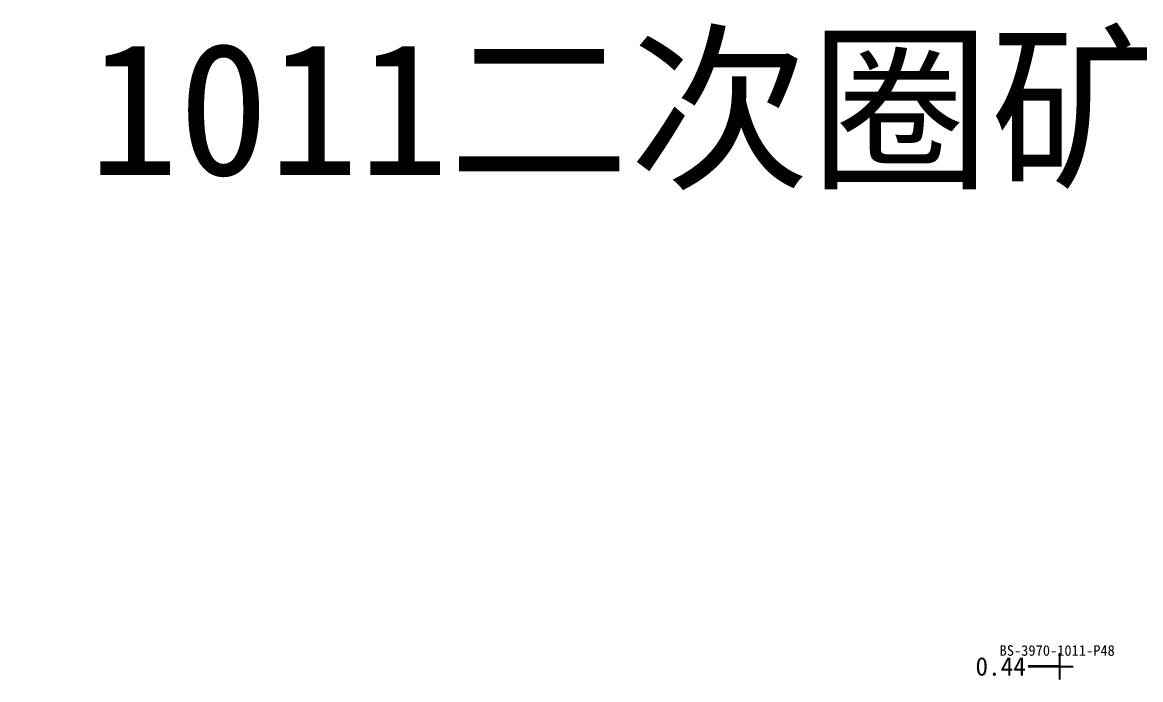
# Model space of a CAD drawing. Header units: metres. Extents: x 469745 to 469922, y 4349766 to 4349817.
# Drawn here: x 469790.46 to 469832.7, y 4349791.85 to 4349816.66 of the extents above; entities that cross this region are included whole.
import ezdxf

# ---------------------------------------------------------------- set-up
doc = ezdxf.new("R2010")
doc.units = ezdxf.units.M
doc.layers.add('点', color=7, linetype='Continuous')
doc.layers.add('钻孔', color=7, linetype='Continuous')
doc.styles.add('CN_TTF', font='simsunb.ttf')

msp = doc.modelspace()

# ---------------------------------------------------------------- linework, layer by layer
at = {"layer": '点', "color": 138, "true_color": 0x004c4c}
for p, q in [((469829.655, 4349791.854), (469829.655, 4349792.854)), ((469829.155, 4349792.354), (469830.155, 4349792.354))]:
    msp.add_line(p, q, dxfattribs=at)
at = {"layer": '钻孔', "color": 8, "lineweight": 35}
msp.add_line((469829.655, 4349792.354), (469828.455, 4349792.354), dxfattribs=at)

# ---------------------------------------------------------------- texts
at = {"color": 7, "style": 'CN_TTF'}
msp.add_text('3970平台 1011二次圈矿矿块图', height=5, dxfattribs=at).set_placement((469762.315, 4349810.902))
at = {"layer": '钻孔', "color": 138, "true_color": 0x004c4c, "style": 'CN_TTF'}
msp.add_text('BS-3970-1011-P48', height=0.4, dxfattribs=at).set_placement((469827.375, 4349792.754))
at = {"layer": '钻孔', "color": 8, "style": 'CN_TTF'}
msp.add_text('0.44', height=0.7, dxfattribs=at).set_placement((469826.465, 4349792.004))

doc.saveas('drawing.dxf')
